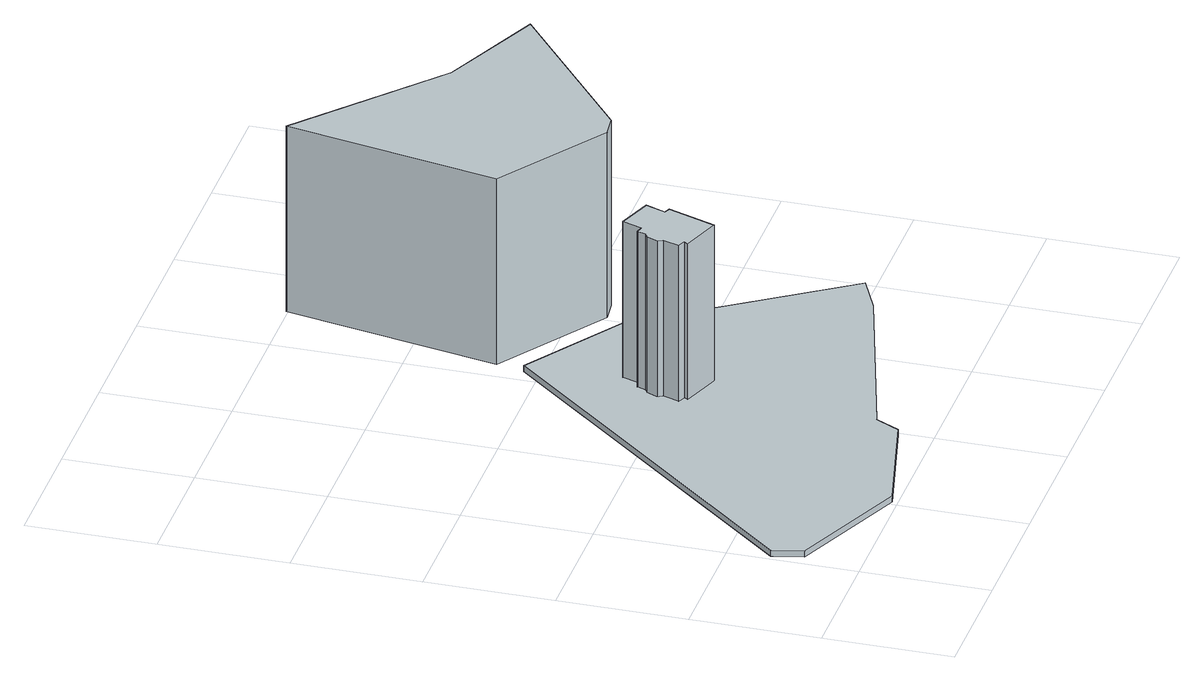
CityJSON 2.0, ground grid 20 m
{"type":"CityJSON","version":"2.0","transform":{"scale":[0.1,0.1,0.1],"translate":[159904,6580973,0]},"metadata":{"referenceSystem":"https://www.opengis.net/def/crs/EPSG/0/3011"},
"CityObjects":{
"object1":{"type":"GenericCityObject","attributes":{"propertySize":{"pSizeSubType":"DP_KM_Eg_Fastighetsstorlek_Minsta_Minsta","pSizeValue":"2300","pSizeID":"1"},"zoneType1":"housing"},"geometry":[{"type":"MultiSurface","lod":"2","boundaries":[[[0,1,2,3,4,5,6,7,8,9]],[[0,9,10,11]],[[9,8,12,10]],[[8,7,13,12]],[[7,6,14,13]],[[6,5,15,14]],[[5,4,16,15]],[[4,3,17,16]],[[3,2,18,17]],[[2,1,19,18]],[[1,0,11,19]],[[11,10,12,13,14,15,16,17,18,19]]]}]},
"object2":{"type":"GenericCityObject","attributes":{"heightOfWorks":{"hWorksSubType":"DP_KM_Eg_Hojd_HogstaHojd_NockhojdNollplan","hWorksValue":"27","hWorksID":"2"},"zoneType1":"housing"},"geometry":[{"type":"MultiSurface","lod":"2","boundaries":[[[20,21,22,23,24,25,26,27,28,29,30,31,32,33]],[[20,33,34,35]],[[33,32,36,34]],[[32,31,37,36]],[[31,30,38,37]],[[30,29,39,38]],[[29,28,40,39]],[[28,27,41,40]],[[27,26,42,41]],[[26,25,43,42]],[[25,24,44,43]],[[24,23,45,44]],[[23,22,46,45]],[[22,21,47,46]],[[21,20,35,47]],[[35,34,36,37,38,39,40,41,42,43,44,45,46,47]]]}]},
"object3":{"type":"GenericCityObject","attributes":{"heightOfWorks":{"hWorksSubType":"DP_KM_Eg_Hojd_HogstaHojd_NockhojdNollplan","hWorksValue":"31","hWorksID":"1"},"propertySize":{"pSizeSubType":"DP_KM_Eg_Fastighetsstorlek_Minsta_Minsta","pSizeValue":"1000","pSizeID":"2"},"zoneType1":"housing"},"geometry":[{"type":"MultiSurface","lod":"2","boundaries":[[[48,49,50,51,52,53]],[[48,53,54,55]],[[53,52,56,54]],[[52,51,57,56]],[[51,50,58,57]],[[50,49,59,58]],[[49,48,55,59]],[[55,54,56,57,58,59]]]}]}
},
"vertices":[
[9,136,0],[426,625,0],[647,479,0],[630,453,0],[791,214,0],[730,185,0],[415,91,0],[395,53,0],[208,9,0],[20,88,0],[20,88,10],[9,136,10],[208,9,10],[395,53,10],[415,91,10],[730,185,10],[791,214,10],[630,453,10],[647,479,10],[426,625,10],
[388,381,0],[397,407,0],[392,415,0],[400,432,0],[407,437,0],[412,450,0],[422,447,0],[433,478,0],[488,458,0],[477,427,0],[486,423,0],[459,348,0],[397,370,0],[400,376,0],[400,376,270],[388,381,270],[397,370,270],[459,348,270],[486,423,270],[477,427,270],[488,458,270],[433,478,270],[422,447,270],[412,450,270],[407,437,270],[400,432,270],[392,415,270],[397,407,270],
[435,668,0],[500,1003,0],[715,815,0],[880,743,0],[644,555,0],[609,551,0],[609,551,310],[435,668,310],[644,555,310],[880,743,310],[715,815,310],[500,1003,310]
]}
